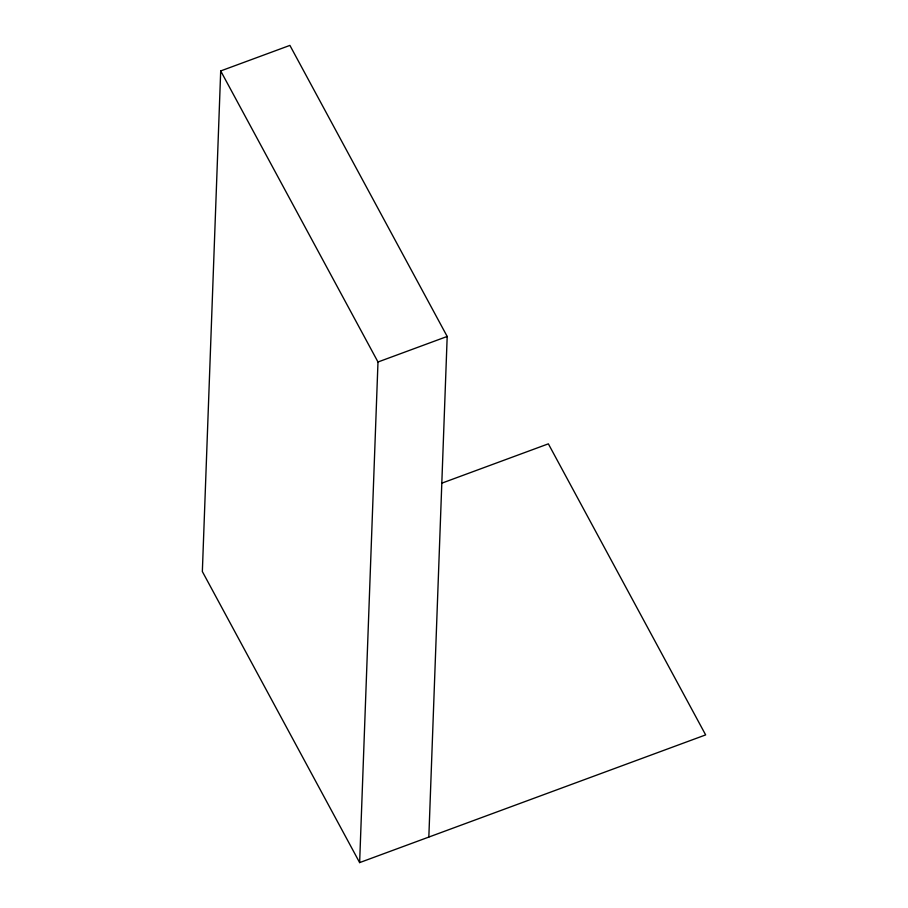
<?xml version="1.0" encoding="UTF-8"?>
<svg xmlns="http://www.w3.org/2000/svg" width="908" height="908" viewBox="0 0 908 908"><rect width="100%" height="100%" fill="white"/><g stroke="black" fill="none" stroke-linecap="round" stroke-linejoin="round"><path stroke-width="1.36" d="M428.837 837.062L447.19 336.459L289.902 45.4L220.701 70.938L202.348 571.541L359.636 862.6L705.652 734.901L548.364 443.842L441.901 483.135M359.636 862.6L377.989 361.997L220.701 70.938M377.989 361.997L447.19 336.459"/></g></svg>
